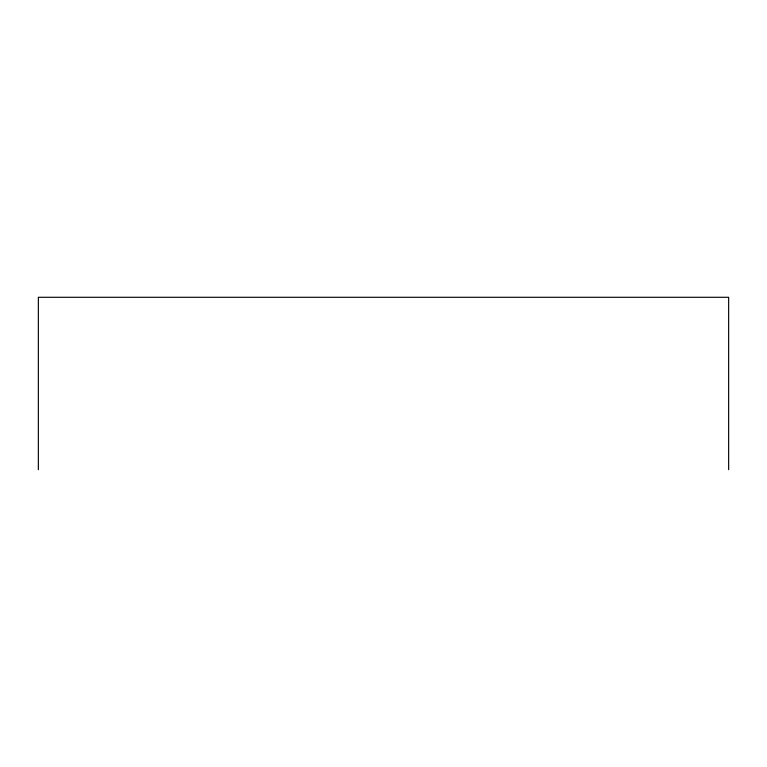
<?xml version="1.0" encoding="UTF-8"?>
<svg xmlns="http://www.w3.org/2000/svg" width="767" height="767" viewBox="0 0 767 767"><rect width="100%" height="100%" fill="white"/><g stroke="black" fill="none" stroke-linecap="round" stroke-linejoin="round"><path stroke-width="1.15" d="M728.65 469.711L728.65 297.289L38.35 297.289L38.35 469.711"/></g></svg>
